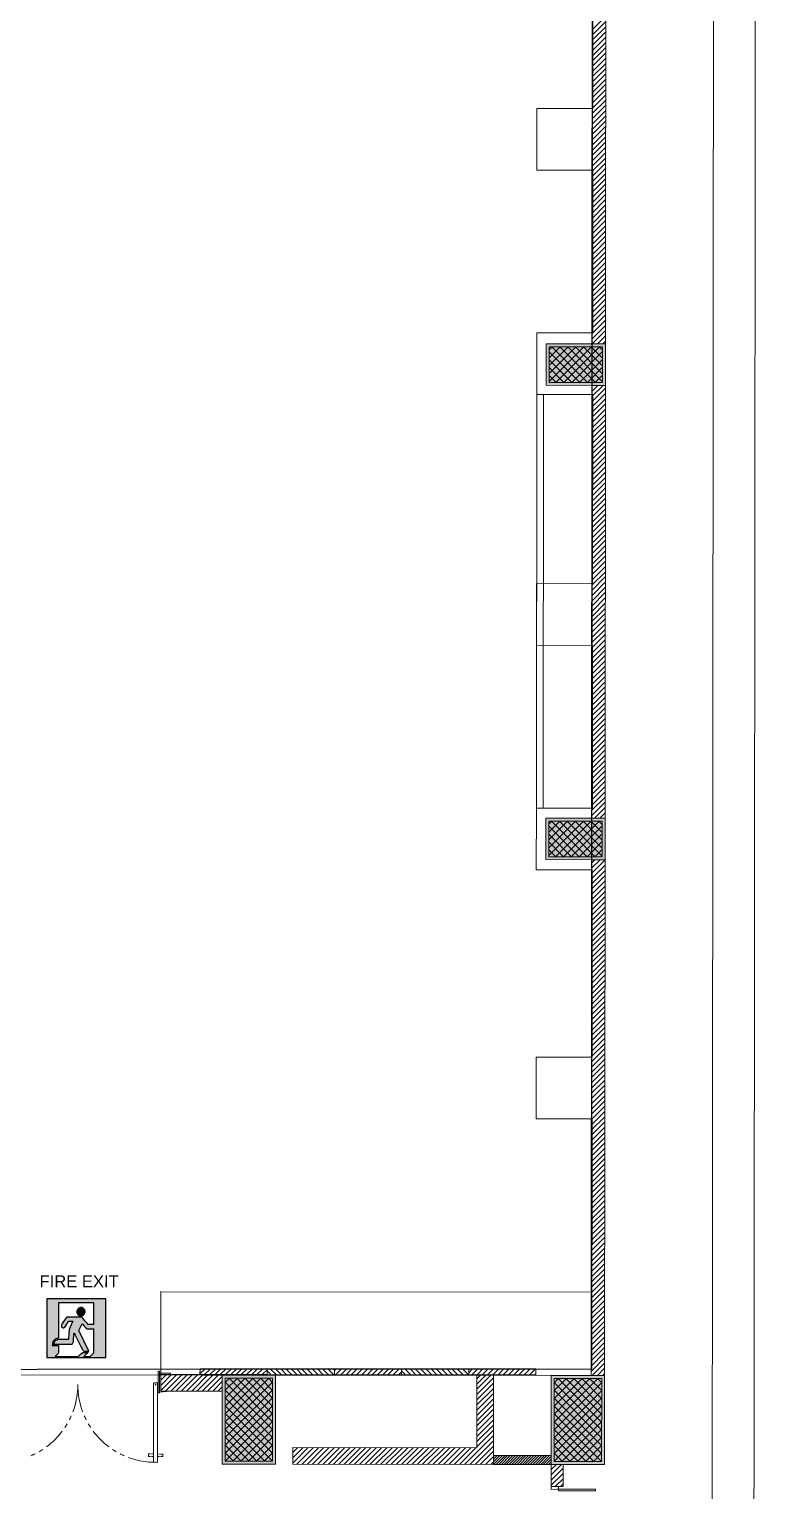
# Model space of a CAD drawing. Header units: inches. Extents: x -957 to 3394, y -3 to 3008.
# Drawn here: x 2911 to 3394, y 873 to 1842 of the extents above; entities that cross this region are included whole.
import ezdxf

# ---------------------------------------------------------------- set-up
doc = ezdxf.new("R2010")
doc.units = ezdxf.units.IN
doc.header["$MEASUREMENT"] = 0
for name, color, linetype in [('hatches', 7, 'Continuous'), ('PDF_0', 7, 'Continuous'), ('PDF_Column', 7, 'Continuous'), ('PDF_Column Hatch', 7, 'Continuous'), ('PDF_Door', 7, 'Continuous'), ('PDF_Elevation_4 Mid_03', 7, 'Continuous'), ('PDF_Framing-Column', 7, 'Continuous'), ('PDF_Framing-Column Hatch', 7, 'Continuous'), ('PDF_Hatch', 7, 'Continuous'), ('PDF_Hatch - AAC', 7, 'Continuous'), ('PDF_Hatch - Wall', 7, 'Continuous'), ('PDF_I-DOOR', 7, 'Continuous'), ('PDF_I-DOOR-OPEN', 7, 'Continuous'), ('PDF_I-FURN-FIXD', 7, 'Continuous'), ('PDF_ID LAYER', 7, 'Continuous'), ('PDF_SHREM ACOUSTIC WALL', 7, 'Continuous'), ('PDF_SHREM COLUMN INSULATION', 7, 'Continuous'), ('PDF_SHREM COMMENTS', 7, 'Continuous'), ('PDF_Shrem-cad 6 cable', 7, 'Continuous'), ('PDF_TEMPLATE', 7, 'Continuous'), ('PDF_Wall', 7, 'Continuous'), ('signs', 7, 'Continuous')]:
    doc.layers.add(name, color=color, linetype=linetype)
doc.styles.add('PDF Arial', font='arial.ttf')

# ---------------------------------------------------------------- blocks, each defined once
blk = doc.blocks.new('A$Ca442f573')
at = {"true_color": 0xcd2027}
h = blk.add_hatch(color=242, dxfattribs=at)
h.dxf.hatch_style = 1
h.paths.add_polyline_path([(66.6, 77), (67.7, 78.6), (68.4, 80.6), (68.6, 81.6), (68.6, 82.7), (68.2, 84.6), (67.3, 86.3), (66, 87.8), (64.4, 88.8), (62.6, 89.5), (60.5, 89.6), (58.4, 89.1), (57.5, 88.7), (56.7, 88.2), (55.3, 86.9), (54.3, 85.2), (53.8, 83.4), (53.7, 81.5), (54.1, 79.6), (54.9, 77.9), (56.3, 76.4), (58, 75.3), (59.9, 74.7), (61.7, 74.6), (63.5, 75), (65.2, 75.8)], flags=0)
h.paths.add_polyline_path([(105.8, 105.5), (0, 105.5), (0, 0), (105.8, 0)])
h.paths.add_polyline_path([(60.3, 54.2), (63.2, 60.2), (64.3, 59.2), (66.7, 56.5), (69.2, 53.6), (70.7, 52.1), (71.3, 51.8), (72.6, 51.7), (77.9, 51.6), (84.3, 51.6), (84.3, 8.4), (77.9, 1.8), (66.5, 1.8), (70.2, 5.5), (73.9, 9.2), (68.8, 9.2), (63.7, 9.2), (60, 5.5), (56.3, 1.8), (20.7, 1.8), (14.7, 1.8), (17.7, 4.9), (20.7, 7.9), (20.7, 21.6), (15.2, 21.6), (9.7, 21.6), (9.8, 23.4), (10.2, 25.8), (10.9, 27.9), (12.1, 29.8), (13.8, 31.6), (15, 32.6), (16.3, 33.3), (17.7, 33.9), (19.2, 34.2), (20.7, 34.5), (20.7, 98.1), (84.3, 98.1), (84.3, 59), (79.5, 59), (76, 59.1), (74.1, 59.3), (72.1, 61.4), (68.3, 66), (64.4, 70.5), (62.5, 72.6), (58.3, 72.7), (48.9, 72.7), (37.7, 72.6), (35.8, 72.4), (34.9, 72.1), (33.1, 69.7), (30.1, 64.9), (27.7, 60.9), (26.4, 58.3), (26.2, 57.4), (26.1, 56.7), (26.2, 56), (26.5, 55.3), (26.5, 55.3), (26.5, 55.3), (26.5, 55.3), (27, 54.6), (27.8, 54), (28.7, 53.5), (29.6, 53.3), (30.3, 53.4), (30.9, 53.6), (31.5, 53.9), (32.1, 54.5), (33.6, 56.5), (35.7, 59.9), (38.9, 65.3), (42.7, 65.2), (46.5, 65.1), (44.7, 61.3), (44.7, 61.3), (44.3, 60.5), (44.2, 60.4), (43.4, 58.5), (41, 53.4), (39.9, 50.5), (39.1, 42.2), (38.5, 32.6), (37.9, 32.4), (36.3, 32.3), (28.5, 32.1), (21.9, 32), (19.8, 31.8), (18.2, 31.6), (17, 31.2), (16.1, 30.7), (14.3, 29), (13.5, 28), (12.9, 27.1), (12.5, 26.1), (12.2, 24.8), (11.9, 23.7), (28.1, 23.7), (40.9, 23.8), (43.9, 23.9), (45.1, 24.1), (46.1, 24.8), (46.8, 25.8), (47.3, 27.1), (47.5, 28.7), (48.3, 43.8), (48.5, 43.6), (49, 42.9), (50.6, 39.8), (56.1, 29), (61.4, 18.4), (63.2, 15.3), (64.6, 13.3), (65.9, 12.1), (67.2, 11.6), (68.9, 11.5), (71.2, 11.4), (74.2, 11.4), (75.5, 11.6), (66.5, 30), (57.4, 48.2)], flags=16)
h.paths.add_polyline_path([(58, 75.3), (56.3, 76.4), (54.9, 77.9), (54.1, 79.6), (53.7, 81.5), (53.8, 83.4), (54.3, 85.2), (55.3, 86.9), (56.7, 88.2), (57.5, 88.7), (58.4, 89.1), (60.5, 89.6), (62.6, 89.5), (64.4, 88.8), (66, 87.8), (67.3, 86.3), (68.2, 84.6), (68.6, 82.7), (68.6, 81.6), (68.4, 80.6), (67.7, 78.6), (66.6, 77), (65.2, 75.8), (63.5, 75), (61.7, 74.6), (59.9, 74.7)], flags=0)
h = blk.add_hatch(color=242, dxfattribs=at)
h.dxf.hatch_style = 1
h.paths.add_polyline_path([(68.4, 80.6), (68.6, 81.6), (68.6, 82.7), (68.2, 84.6), (67.3, 86.3), (66, 87.8), (64.4, 88.8), (62.6, 89.5), (60.5, 89.6), (58.4, 89.1), (57.5, 88.7), (56.7, 88.2), (55.3, 86.9), (54.3, 85.2), (53.8, 83.4), (53.7, 81.5), (54.1, 79.6), (54.9, 77.9), (56.3, 76.4), (58, 75.3), (59.9, 74.7), (61.7, 74.6), (63.5, 75), (65.2, 75.8), (66.6, 77), (67.7, 78.6)])
at = {"layer": 'signs', "linetype": 'Continuous'}
for p, q in [((10.9, 27.9), (10.2, 25.8)), ((12.1, 29.8), (10.9, 27.9)), ((13.8, 31.6), (12.1, 29.8)), ((15, 32.6), (13.8, 31.6)), ((16.3, 33.3), (15, 32.6)), ((17.7, 33.9), (16.3, 33.3)), ((19.2, 34.2), (17.7, 33.9)), ((20.7, 34.5), (19.2, 34.2)), ((9.8, 23.4), (9.7, 21.6)), ((9.7, 21.6), (15.2, 21.6)), ((10.2, 25.8), (9.8, 23.4)), ((17.7, 4.9), (14.7, 1.8)), ((14.7, 1.8), (20.7, 1.8)), ((15.2, 21.6), (20.7, 21.6)), ((20.7, 7.9), (17.7, 4.9)), ((56.3, 1.8), (60, 5.5)), ((60, 5.5), (63.7, 9.2)), ((63.7, 9.2), (68.8, 9.2)), ((70.2, 5.5), (66.5, 1.8)), ((68.8, 9.2), (73.9, 9.2)), ((73.9, 9.2), (70.2, 5.5)), ((84.3, 8.4), (77.9, 1.8)), ((77.9, 1.8), (81.1, 5.1)), ((81.1, 5.1), (84.2, 8.2))]:
    blk.add_line(p, q, dxfattribs=at)
for points in [[(0, 0), (105.8, 0), (105.8, 105.5), (0, 105.5)], [(68.6, 82.7), (68.2, 84.6), (67.3, 86.3), (66, 87.8), (64.4, 88.8), (62.6, 89.5), (60.5, 89.6), (58.4, 89.1), (57.5, 88.7), (56.7, 88.2), (55.3, 86.9), (54.3, 85.2), (53.8, 83.4), (53.7, 81.5), (54.1, 79.6), (54.9, 77.9), (56.3, 76.4), (58, 75.3), (59.9, 74.7), (61.7, 74.6), (63.5, 75), (65.2, 75.8), (66.6, 77), (67.7, 78.6), (68.4, 80.6), (68.6, 81.6)]]:
    blk.add_lwpolyline(points, close=True, dxfattribs=at)
for points in [[(84.3, 59), (84.3, 98.1), (20.7, 98.1), (20.7, 34.5)], [(84.3, 59), (79.5, 59), (76, 59.1), (74.1, 59.3), (72.1, 61.4), (68.3, 66), (64.4, 70.5), (62.5, 72.6), (58.3, 72.7), (48.9, 72.7), (37.7, 72.6), (35.8, 72.4), (34.9, 72.1), (33.1, 69.7), (30.1, 64.9), (27.7, 60.9), (26.4, 58.3), (26.2, 57.4), (26.1, 56.7), (26.2, 56), (26.5, 55.3), (26.5, 55.3), (26.5, 55.3), (26.5, 55.3), (27, 54.6), (27.8, 54), (28.7, 53.5), (29.6, 53.3), (30.3, 53.4), (30.9, 53.6), (31.5, 53.9), (32.1, 54.5), (33.6, 56.5), (35.7, 59.9), (38.9, 65.3), (42.7, 65.2), (46.5, 65.1), (44.7, 61.3), (44.7, 61.3), (44.3, 60.5), (44.2, 60.4), (43.4, 58.5), (41, 53.4), (39.9, 50.5), (39.1, 42.2), (38.5, 32.6), (37.9, 32.4), (36.3, 32.3), (28.5, 32.1), (21.9, 32), (19.8, 31.8), (18.2, 31.6), (17, 31.2), (16.1, 30.7), (14.3, 29), (13.5, 28), (12.9, 27.1), (12.5, 26.1), (12.2, 24.8), (11.9, 23.7), (28.1, 23.7), (40.9, 23.8), (43.9, 23.9), (45.1, 24.1), (46.1, 24.8), (46.8, 25.8), (47.3, 27.1), (47.5, 28.7), (48.3, 43.8), (48.5, 43.6), (49, 42.9), (50.6, 39.8), (56.1, 29), (61.4, 18.4), (63.2, 15.3), (64.6, 13.3), (65.9, 12.1), (67.2, 11.6), (68.9, 11.5), (71.2, 11.4), (74.2, 11.4), (75.5, 11.6), (66.5, 30), (57.4, 48.2), (60.3, 54.2), (63.2, 60.2), (64.3, 59.2), (66.7, 56.5), (69.2, 53.6), (70.7, 52.1), (71.3, 51.8), (72.6, 51.7), (77.9, 51.6), (84.3, 51.6)], [(84.3, 8.4), (84.3, 51.6)], [(20.7, 21.6), (20.7, 7.9)], [(20.7, 1.8), (20.7, 1.8), (56.3, 1.8)], [(66.5, 1.8), (77.9, 1.8)]]:
    blk.add_lwpolyline(points, dxfattribs=at)

msp = doc.modelspace()

# ---------------------------------------------------------------- linework, layer by layer
at = {"layer": 'hatches', "color": 253, "true_color": 0xaba3a2}
msp.add_lwpolyline([(712.53, 2126.9), (3285.08, 2124.7), (3284.08, 953.45), (711.53, 951.72), (712.53, 2126.9)], dxfattribs=at)
at = {"layer": 'PDF_0', "lineweight": 0}
msp.add_lwpolyline([(-926.17, 18.23), (-923.64, 2975.98), (3366.24, 2973.12), (3363.71, 15.38)], close=True, dxfattribs=at)
at = {"layer": 'PDF_0', "color": 7, "lineweight": 0, "true_color": 0xffffff}
for points in [[(3293.68, 1605.93), (3293.71, 1633.46), (3254.38, 1633.5), (3254.35, 1605.97)], [(3293.41, 1291.29), (3293.44, 1318.82), (3254.11, 1318.86), (3254.08, 1291.33)]]:
    msp.add_lwpolyline(points, close=True, dxfattribs=at)
at = {"layer": 'PDF_0', "lineweight": 0}
for points in [[(2998.53, 1004.52), (2998.92, 1004.91)], [(2998.68, 949.77), (2998.72, 1004.72)], [(2999.51, 1004.71), (3283.34, 1004.47)], [(3283.93, 1004.27), (3284.32, 1004.67)], [(3284.08, 949.52), (3284.12, 1004.48)]]:
    msp.add_lwpolyline(points, dxfattribs=at)
at = {"layer": 'PDF_0', "color": 7, "lineweight": 0, "true_color": 0xffffff, "transparency": 33554559}
for points in [[(3293.68, 1605.93), (3293.71, 1633.46), (3254.35, 1605.97), (3254.38, 1633.5)], [(3293.41, 1291.29), (3293.44, 1318.82), (3254.08, 1291.33), (3254.11, 1318.86)]]:
    msp.add_solid(points, dxfattribs=at)
at = {"layer": 'PDF_Column', "lineweight": 0}
for points in [[(3257.72, 949.15), (3293.12, 949.12), (3293.07, 890.12), (3257.67, 890.15)], [(3259.69, 947.18), (3291.15, 947.15), (3291.11, 892.09), (3259.64, 892.12)]]:
    msp.add_lwpolyline(points, close=True, dxfattribs=at)
at = {"layer": 'PDF_Column Hatch', "lineweight": 0}
for points in [[(3259.66, 918.28), (3288.59, 947.16)], [(3259.66, 913.06), (3291.15, 944.5)], [(3259.67, 928.71), (3278.16, 947.16)], [(3259.67, 923.49), (3283.38, 947.16)], [(3259.68, 939.14), (3267.73, 947.17)], [(3259.68, 933.92), (3272.95, 947.17)], [(3259.69, 944.35), (3262.52, 947.18)], [(3291.12, 913.04), (3259.69, 944.53)], [(3291.13, 918.25), (3262.25, 947.18)], [(3291.13, 923.47), (3267.47, 947.17)], [(3291.14, 928.68), (3272.68, 947.17)], [(3291.14, 933.9), (3277.9, 947.16)], [(3291.15, 939.11), (3283.11, 947.16)], [(3291.15, 944.32), (3288.32, 947.16)], [(3259.65, 902.64), (3291.14, 934.07)], [(3259.66, 907.85), (3291.15, 939.29)], [(3291.12, 907.82), (3259.68, 939.31)], [(3291.12, 902.61), (3259.68, 934.1)], [(3259.64, 892.21), (3291.13, 923.64)], [(3259.65, 897.42), (3291.14, 928.86)], [(3291.11, 897.39), (3259.67, 928.89)], [(3291.11, 892.18), (3259.67, 923.67)], [(3285.98, 892.1), (3259.66, 918.46)], [(3280.77, 892.1), (3259.66, 913.24)], [(3264.77, 892.11), (3291.13, 918.43)], [(3269.98, 892.11), (3291.12, 913.22)], [(3270.34, 892.11), (3259.65, 902.81)], [(3275.55, 892.1), (3259.66, 908.03)], [(3275.2, 892.1), (3291.12, 908)], [(3280.41, 892.1), (3291.12, 902.79)], [(3259.91, 892.12), (3259.64, 892.38)], [(3265.12, 892.11), (3259.65, 897.6)], [(3285.63, 892.1), (3291.11, 897.57)], [(3290.84, 892.09), (3291.11, 892.36)]]:
    msp.add_lwpolyline(points, dxfattribs=at)
at = {"layer": 'PDF_Column Hatch', "lineweight": 0, "transparency": 33554559}
for points in [[(3257.72, 949.15), (3293.12, 949.12), (3257.67, 890.15), (3293.07, 890.12)], [(3259.69, 947.18), (3291.15, 947.15), (3259.64, 892.12), (3291.11, 892.09)]]:
    msp.add_solid(points, dxfattribs=at)
at = {"layer": 'PDF_Door', "lineweight": 0}
for points in [[(3257.66, 875.4), (3262.58, 875.4), (3262.58, 873.78), (3261.41, 873.78), (3257.66, 873.43)], [(3262.58, 872.7), (3287.16, 872.68), (3287.16, 873.76), (3262.58, 873.78)]]:
    msp.add_lwpolyline(points, close=True, dxfattribs=at)
at = {"layer": 'PDF_Elevation_4 Mid_03', "lineweight": 0}
msp.add_lwpolyline([(3252.58, 1599.87), (3252.34, 1325.54)], dxfattribs=at)
at = {"layer": 'PDF_Framing-Column', "lineweight": 0}
for points in [[(3254.38, 1633.5), (3254.35, 1605.97), (3293.68, 1605.93), (3293.71, 1633.46)], [(3256.34, 1631.53), (3256.32, 1607.93), (3291.72, 1607.9), (3291.74, 1631.5)], [(3254.11, 1318.86), (3254.08, 1291.33), (3293.41, 1291.29), (3293.44, 1318.82)], [(3256.07, 1316.89), (3256.05, 1293.29), (3291.45, 1293.26), (3291.47, 1316.86)], [(3039.44, 949.34), (3074.84, 949.31), (3074.79, 890.31), (3039.39, 890.34)], [(3041.41, 947.37), (3072.87, 947.34), (3072.82, 892.28), (3041.36, 892.3)], [(3257.72, 949.15), (3293.12, 949.12), (3293.07, 890.12), (3257.67, 890.15)], [(3259.69, 947.18), (3291.15, 947.15), (3291.11, 892.09), (3259.64, 892.12)]]:
    msp.add_lwpolyline(points, close=True, dxfattribs=at)
at = {"layer": 'PDF_Framing-Column Hatch', "lineweight": 0}
for points in [[(3256.32, 1608.62), (3279.25, 1631.51)], [(3256.33, 1619.05), (3268.82, 1631.52)], [(3256.33, 1613.84), (3274.03, 1631.51)], [(3256.34, 1629.48), (3258.39, 1631.53)], [(3256.34, 1624.27), (3263.6, 1631.52)], [(3258.19, 1631.53), (3281.77, 1607.91)], [(3260.84, 1607.93), (3284.46, 1631.51)], [(3263.41, 1631.52), (3286.98, 1607.91)], [(3266.06, 1607.92), (3289.68, 1631.5)], [(3268.62, 1631.52), (3291.72, 1608.38)], [(3273.84, 1631.51), (3291.72, 1613.6)], [(3279.05, 1631.51), (3291.73, 1618.81)], [(3284.26, 1631.51), (3291.73, 1624.03)], [(3289.48, 1631.5), (3291.74, 1629.24)], [(3256.33, 1622.95), (3271.34, 1607.92)], [(3256.34, 1628.17), (3276.56, 1607.91)], [(3271.27, 1607.92), (3291.74, 1628.35)], [(3276.49, 1607.91), (3291.73, 1623.13)], [(3256.33, 1617.74), (3266.13, 1607.92)], [(3256.33, 1612.52), (3260.91, 1607.93)], [(3281.7, 1607.91), (3291.73, 1617.92)], [(3286.92, 1607.91), (3291.72, 1612.7)], [(3256.05, 1293.98), (3278.98, 1316.87)], [(3256.06, 1304.41), (3268.55, 1316.88)], [(3256.06, 1299.2), (3273.76, 1316.87)], [(3256.07, 1314.84), (3258.12, 1316.89)], [(3256.07, 1309.62), (3263.34, 1316.88)], [(3256.07, 1313.52), (3276.29, 1293.27)], [(3257.92, 1316.89), (3281.5, 1293.27)], [(3260.58, 1293.29), (3284.19, 1316.86)], [(3263.14, 1316.88), (3286.72, 1293.26)], [(3265.79, 1293.28), (3289.41, 1316.86)], [(3268.35, 1316.88), (3291.45, 1293.74)], [(3271, 1293.28), (3291.47, 1313.7)], [(3273.57, 1316.87), (3291.45, 1298.95)], [(3278.78, 1316.87), (3291.46, 1304.17)], [(3284, 1316.86), (3291.46, 1309.38)], [(3289.21, 1316.86), (3291.47, 1314.6)], [(3256.06, 1308.31), (3271.07, 1293.28)], [(3256.06, 1303.1), (3265.86, 1293.28)], [(3276.22, 1293.27), (3291.46, 1308.49)], [(3281.43, 1293.27), (3291.46, 1303.28)], [(3256.06, 1297.88), (3260.64, 1293.29)], [(3286.65, 1293.26), (3291.45, 1298.06)], [(3041.38, 918.47), (3070.31, 947.34)], [(3041.38, 913.25), (3072.87, 944.69)], [(3041.39, 928.89), (3059.88, 947.35)], [(3041.39, 923.68), (3065.09, 947.35)], [(3041.4, 944.54), (3044.24, 947.36)], [(3041.4, 939.32), (3049.45, 947.36)], [(3041.4, 934.11), (3054.66, 947.36)], [(3072.84, 913.22), (3041.4, 944.72)], [(3072.85, 918.44), (3043.97, 947.36)], [(3072.85, 923.65), (3049.18, 947.36)], [(3072.86, 928.87), (3054.4, 947.36)], [(3072.86, 934.08), (3059.61, 947.35)], [(3072.86, 939.3), (3064.83, 947.35)], [(3072.87, 944.51), (3070.04, 947.34)], [(3259.66, 918.28), (3288.59, 947.16)], [(3259.66, 913.06), (3291.15, 944.5)], [(3259.67, 928.71), (3278.16, 947.16)], [(3259.67, 923.49), (3283.38, 947.16)], [(3259.68, 939.14), (3267.73, 947.17)], [(3259.68, 933.92), (3272.95, 947.17)], [(3259.69, 944.35), (3262.52, 947.18)], [(3291.12, 913.04), (3259.69, 944.53)], [(3291.13, 918.25), (3262.25, 947.18)], [(3291.13, 923.47), (3267.47, 947.17)], [(3291.14, 928.68), (3272.68, 947.17)], [(3291.14, 933.9), (3277.9, 947.16)], [(3291.15, 939.11), (3283.11, 947.16)], [(3291.15, 944.32), (3288.32, 947.16)], [(3041.37, 908.04), (3072.86, 939.47)], [(3041.37, 902.82), (3072.86, 934.26)], [(3072.84, 908.01), (3041.4, 939.5)], [(3072.83, 902.8), (3041.4, 934.29)], [(3259.65, 902.64), (3291.14, 934.07)], [(3259.66, 907.85), (3291.15, 939.29)], [(3291.12, 907.82), (3259.68, 939.31)], [(3291.12, 902.61), (3259.68, 934.1)], [(3041.36, 897.61), (3072.86, 929.05)], [(3041.36, 892.39), (3072.85, 923.83)], [(3072.83, 897.58), (3041.39, 929.07)], [(3072.82, 892.37), (3041.39, 923.86)], [(3259.64, 892.21), (3291.13, 923.64)], [(3259.65, 897.42), (3291.14, 928.86)], [(3291.11, 897.39), (3259.67, 928.89)], [(3291.11, 892.18), (3259.67, 923.67)], [(3067.7, 892.28), (3041.38, 918.64)], [(3062.48, 892.29), (3041.38, 913.43)], [(3046.49, 892.3), (3072.85, 918.62)], [(3051.7, 892.3), (3072.84, 913.4)], [(3285.98, 892.1), (3259.66, 918.46)], [(3280.77, 892.1), (3259.66, 913.24)], [(3264.77, 892.11), (3291.13, 918.43)], [(3269.98, 892.11), (3291.12, 913.22)], [(3057.27, 892.29), (3041.37, 908.21)], [(3052.05, 892.3), (3041.37, 903)], [(3056.91, 892.29), (3072.84, 908.19)], [(3062.13, 892.29), (3072.83, 902.97)], [(3270.34, 892.11), (3259.65, 902.81)], [(3275.55, 892.1), (3259.66, 908.03)], [(3275.2, 892.1), (3291.12, 908)], [(3280.41, 892.1), (3291.12, 902.79)], [(3046.84, 892.3), (3041.36, 897.79)], [(3041.63, 892.3), (3041.36, 892.57)], [(3067.34, 892.28), (3072.83, 897.76)], [(3072.56, 892.28), (3072.82, 892.54)], [(3259.91, 892.12), (3259.64, 892.38)], [(3265.12, 892.11), (3259.65, 897.6)], [(3285.63, 892.1), (3291.11, 897.57)], [(3290.84, 892.09), (3291.11, 892.36)]]:
    msp.add_lwpolyline(points, dxfattribs=at)
at = {"layer": 'PDF_Framing-Column Hatch', "lineweight": 0, "transparency": 33554559}
for points in [[(3254.38, 1633.5), (3254.35, 1605.97), (3293.71, 1633.46), (3293.68, 1605.93)], [(3256.34, 1631.53), (3256.32, 1607.93), (3291.74, 1631.5), (3291.72, 1607.9)], [(3254.11, 1318.86), (3254.08, 1291.33), (3293.44, 1318.82), (3293.41, 1291.29)], [(3256.07, 1316.89), (3256.05, 1293.29), (3291.47, 1316.86), (3291.45, 1293.26)], [(3039.44, 949.34), (3074.84, 949.31), (3039.39, 890.34), (3074.79, 890.31)], [(3041.41, 947.37), (3072.87, 947.34), (3041.36, 892.3), (3072.82, 892.28)], [(3257.72, 949.15), (3293.12, 949.12), (3257.67, 890.15), (3293.07, 890.12)], [(3259.69, 947.18), (3291.15, 947.15), (3259.64, 892.12), (3291.11, 892.09)]]:
    msp.add_solid(points, dxfattribs=at)
at = {"layer": 'PDF_Hatch', "lineweight": 0}
for points in [[(3024.67, 950.19), (3028.17, 953.67)], [(3024.68, 953.66), (3024.69, 953.67)], [(3027.71, 949.74), (3031.64, 953.67)], [(3031.18, 949.74), (3035.12, 953.67)], [(3034.66, 949.73), (3038.6, 953.66)], [(3038.14, 949.73), (3042.07, 953.66)], [(3041.61, 949.73), (3045.55, 953.66)], [(3045.09, 949.72), (3049.02, 953.65)], [(3048.56, 949.72), (3052.5, 953.65)], [(3052.04, 949.72), (3055.98, 953.65)], [(3055.52, 949.71), (3059.45, 953.64)], [(3058.99, 949.71), (3062.93, 953.64)], [(3062.47, 949.71), (3066.41, 953.64)], [(3065.95, 949.71), (3069.24, 953)], [(3071.7, 949.7), (3069.24, 952.16)], [(3075.18, 949.7), (3071.25, 953.63)], [(3078.65, 949.69), (3074.72, 953.63)], [(3082.13, 949.69), (3078.2, 953.63)], [(3085.6, 949.69), (3081.67, 953.63)], [(3089.08, 949.69), (3085.15, 953.62)], [(3092.56, 949.68), (3088.63, 953.62)], [(3096.03, 949.68), (3092.1, 953.62)], [(3099.51, 949.68), (3095.58, 953.61)], [(3102.99, 949.67), (3099.06, 953.61)], [(3106.46, 949.67), (3102.53, 953.61)], [(3109.94, 949.67), (3106.01, 953.6)], [(3113.42, 949.67), (3109.49, 953.6)], [(3113.81, 952.75), (3112.96, 953.6)], [(3113.81, 952.33), (3115.07, 953.6)], [(3114.61, 949.66), (3118.55, 953.59)], [(3118.09, 949.66), (3122.03, 953.59)], [(3121.57, 949.66), (3125.5, 953.59)], [(3125.04, 949.66), (3128.98, 953.58)], [(3128.52, 949.65), (3132.46, 953.58)], [(3132, 949.65), (3135.93, 953.58)], [(3135.47, 949.65), (3139.41, 953.58)], [(3138.95, 949.64), (3142.89, 953.57)], [(3142.43, 949.64), (3146.36, 953.57)], [(3145.9, 949.64), (3149.84, 953.57)], [(3149.38, 949.63), (3153.31, 953.56)], [(3152.85, 949.63), (3156.79, 953.56)], [(3156.33, 949.63), (3158.37, 951.67)], [(3161.01, 949.62), (3158.37, 952.26)], [(3164.48, 949.62), (3160.55, 953.56)], [(3167.96, 949.62), (3164.03, 953.55)], [(3171.44, 949.62), (3167.51, 953.55)], [(3174.91, 949.61), (3170.98, 953.55)], [(3178.39, 949.61), (3174.46, 953.55)], [(3181.87, 949.61), (3177.94, 953.54)], [(3185.34, 949.6), (3181.41, 953.54)], [(3188.82, 949.6), (3184.89, 953.54)], [(3192.29, 949.6), (3188.36, 953.53)], [(3195.77, 949.59), (3191.84, 953.53)], [(3199.25, 949.59), (3195.32, 953.53)], [(3202.72, 949.59), (3198.79, 953.53)], [(3202.93, 952.86), (3202.27, 953.52)], [(3202.94, 951), (3205.46, 953.52)], [(3205, 949.59), (3208.94, 953.52)], [(3208.48, 949.58), (3212.41, 953.51)], [(3211.95, 949.58), (3215.89, 953.51)], [(3215.43, 949.58), (3219.36, 953.51)], [(3218.9, 949.57), (3222.84, 953.5)], [(3222.38, 949.57), (3226.32, 953.5)], [(3225.86, 949.57), (3229.79, 953.5)], [(3229.33, 949.57), (3233.27, 953.5)], [(3232.81, 949.56), (3236.75, 953.49)], [(3236.29, 949.56), (3240.22, 953.49)], [(3239.76, 949.56), (3243.7, 953.49)], [(3243.24, 949.55), (3247.18, 953.48)], [(3246.72, 949.55), (3247.5, 950.33)], [(2998.67, 946.05), (3002.39, 949.76)], [(2998.67, 942.57), (3005.87, 949.76)], [(2998.67, 939.1), (3009.34, 949.75)], [(2998.68, 949.53), (2998.91, 949.76)], [(3001.8, 938.75), (3012.82, 949.75)], [(3005.27, 938.75), (3016.3, 949.75)], [(3008.75, 938.74), (3019.77, 949.75)], [(3012.23, 938.74), (3023.25, 949.74)], [(3015.7, 938.74), (3026.72, 949.74)], [(3019.18, 938.73), (3030.2, 949.74)], [(3022.66, 938.73), (3033.68, 949.73)], [(3026.13, 938.73), (3037.15, 949.73)], [(3029.61, 938.72), (3039.44, 948.54)], [(3033.08, 938.72), (3039.44, 945.06)], [(3036.56, 938.72), (3039.44, 941.59)], [(3208.35, 936.55), (3219.38, 947.55)], [(3208.35, 933.07), (3219.37, 944.08)], [(3208.35, 929.6), (3219.37, 940.6)], [(3208.36, 946.98), (3210.97, 949.58)], [(3208.36, 943.5), (3214.45, 949.58)], [(3208.36, 940.03), (3217.92, 949.58)], [(3208.34, 922.65), (3219.36, 933.65)], [(3208.35, 926.12), (3219.37, 937.12)], [(3208.33, 912.22), (3219.36, 923.22)], [(3208.34, 919.17), (3219.36, 930.17)], [(3208.34, 915.69), (3219.36, 926.7)], [(3208.33, 908.74), (3219.35, 919.74)], [(3208.33, 905.26), (3219.35, 916.27)], [(3208.33, 901.79), (3219.35, 912.79)], [(3200.2, 890.2), (3219.34, 909.31)], [(3203.68, 890.2), (3219.34, 905.84)], [(3207.15, 890.2), (3219.34, 902.36)], [(3086.27, 891.09), (3096.5, 901.3)], [(3086.28, 898.05), (3089.55, 901.31)], [(3086.28, 894.57), (3093.03, 901.31)], [(3088.96, 890.3), (3099.98, 901.3)], [(3092.43, 890.29), (3103.46, 901.3)], [(3095.91, 890.29), (3106.93, 901.29)], [(3099.39, 890.29), (3110.41, 901.29)], [(3102.86, 890.29), (3113.88, 901.29)], [(3106.34, 890.28), (3117.36, 901.29)], [(3109.82, 890.28), (3120.84, 901.28)], [(3113.29, 890.28), (3124.31, 901.28)], [(3116.77, 890.27), (3127.79, 901.28)], [(3120.24, 890.27), (3131.27, 901.27)], [(3123.72, 890.27), (3134.74, 901.27)], [(3127.2, 890.27), (3138.22, 901.27)], [(3130.67, 890.26), (3141.69, 901.27)], [(3134.15, 890.26), (3145.17, 901.26)], [(3137.63, 890.26), (3148.65, 901.26)], [(3141.1, 890.25), (3152.12, 901.26)], [(3144.58, 890.25), (3155.6, 901.25)], [(3148.05, 890.25), (3159.08, 901.25)], [(3151.53, 890.24), (3162.55, 901.25)], [(3155.01, 890.24), (3166.03, 901.24)], [(3158.48, 890.24), (3169.51, 901.24)], [(3161.96, 890.24), (3172.98, 901.24)], [(3165.44, 890.23), (3176.46, 901.24)], [(3168.91, 890.23), (3179.93, 901.23)], [(3172.39, 890.23), (3183.41, 901.23)], [(3175.87, 890.22), (3186.89, 901.23)], [(3179.34, 890.22), (3190.36, 901.22)], [(3182.82, 890.22), (3193.84, 901.22)], [(3186.29, 890.21), (3197.32, 901.22)], [(3189.77, 890.21), (3200.79, 901.21)], [(3193.25, 890.21), (3204.27, 901.21)], [(3196.72, 890.21), (3207.75, 901.21)], [(3210.63, 890.19), (3219.34, 898.89)], [(3214.11, 890.19), (3219.33, 895.41)], [(3219.33, 895.34), (3220.09, 896.09)], [(3219.33, 893.6), (3221.82, 896.08)], [(3219.33, 891.86), (3223.56, 896.08)], [(3219.4, 890.19), (3225.3, 896.08)], [(3221.13, 890.18), (3227.04, 896.08)], [(3222.87, 890.18), (3228.78, 896.08)], [(3224.61, 890.18), (3230.51, 896.08)], [(3226.35, 890.18), (3232.25, 896.07)], [(3228.09, 890.18), (3233.99, 896.07)], [(3229.82, 890.18), (3235.73, 896.07)], [(3231.56, 890.18), (3237.47, 896.07)], [(3233.3, 890.17), (3239.21, 896.07)], [(3235.04, 890.17), (3240.94, 896.07)], [(3236.78, 890.17), (3242.68, 896.07)], [(3238.52, 890.17), (3244.42, 896.06)], [(3240.25, 890.17), (3246.16, 896.06)], [(3241.99, 890.17), (3247.9, 896.06)], [(3243.73, 890.17), (3249.63, 896.06)], [(3245.47, 890.16), (3251.37, 896.06)], [(3247.21, 890.16), (3253.11, 896.06)], [(3248.94, 890.16), (3254.85, 896.06)], [(3250.68, 890.16), (3256.59, 896.05)], [(3252.42, 890.16), (3257.68, 895.41)], [(3254.16, 890.16), (3257.68, 893.67)], [(3217.58, 890.19), (3219.33, 891.93)], [(3255.9, 890.15), (3257.68, 891.93)], [(3257.64, 890.15), (3257.68, 890.19)]]:
    msp.add_lwpolyline(points, dxfattribs=at)
at = {"layer": 'PDF_Hatch - AAC', "lineweight": 0}
for points in [[(3257.66, 876.29), (3265.54, 884.15)], [(3257.67, 886.72), (3261.11, 890.15)], [(3257.67, 883.24), (3264.58, 890.15)], [(3257.67, 879.77), (3265.54, 887.63)], [(3260.25, 875.4), (3265.53, 880.67)], [(3263.73, 875.4), (3265.53, 877.2)]]:
    msp.add_lwpolyline(points, dxfattribs=at)
at = {"layer": 'PDF_Hatch - Wall', "lineweight": 0}
for points in [[(3284.83, 1834.85), (3293.89, 1843.89)], [(3284.84, 1841.81), (3293.89, 1850.84)], [(3284.84, 1838.33), (3293.89, 1847.37)], [(3284.82, 1824.42), (3293.88, 1833.46)], [(3284.83, 1831.38), (3293.88, 1840.41)], [(3284.83, 1827.9), (3293.88, 1836.94)], [(3284.82, 1820.95), (3293.87, 1829.99)], [(3284.82, 1817.47), (3293.87, 1826.51)], [(3284.82, 1813.99), (3293.87, 1823.03)], [(3284.81, 1810.52), (3293.87, 1819.56)], [(3284.81, 1807.04), (3293.86, 1816.08)], [(3284.8, 1800.09), (3293.86, 1809.13)], [(3284.8, 1796.61), (3293.85, 1805.65)], [(3284.81, 1803.57), (3293.86, 1812.6)], [(3284.79, 1789.66), (3293.85, 1798.7)], [(3284.79, 1786.18), (3293.85, 1795.22)], [(3284.8, 1793.14), (3293.85, 1802.18)], [(3284.78, 1775.76), (3293.84, 1784.79)], [(3284.79, 1782.71), (3293.84, 1791.75)], [(3284.79, 1779.23), (3293.84, 1788.27)], [(3284.77, 1765.33), (3293.83, 1774.36)], [(3284.78, 1772.28), (3293.83, 1781.32)], [(3284.78, 1768.8), (3293.83, 1777.84)], [(3284.77, 1761.85), (3293.82, 1770.89)], [(3284.77, 1758.37), (3293.82, 1767.41)], [(3284.76, 1751.42), (3293.82, 1760.46)], [(3284.76, 1747.94), (3293.81, 1756.98)], [(3284.77, 1754.9), (3293.82, 1763.94)], [(3284.75, 1740.99), (3293.81, 1750.03)], [(3284.75, 1737.52), (3293.8, 1746.55)], [(3284.76, 1744.47), (3293.81, 1753.51)], [(3284.74, 1730.56), (3293.8, 1739.6)], [(3284.74, 1727.09), (3293.79, 1736.12)], [(3284.75, 1734.04), (3293.8, 1743.08)], [(3284.74, 1723.61), (3293.79, 1732.65)], [(3284.74, 1720.13), (3293.79, 1729.17)], [(3284.73, 1716.66), (3293.79, 1725.7)], [(3284.73, 1713.18), (3293.78, 1722.22)], [(3284.73, 1709.7), (3293.78, 1718.74)], [(3284.72, 1706.23), (3293.78, 1715.27)], [(3284.72, 1702.75), (3293.77, 1711.79)], [(3284.72, 1699.28), (3293.77, 1708.31)], [(3284.71, 1695.8), (3293.77, 1704.84)], [(3284.71, 1692.32), (3293.76, 1701.36)], [(3284.71, 1688.85), (3293.76, 1697.89)], [(3284.7, 1681.89), (3293.76, 1690.93)], [(3284.7, 1678.42), (3293.75, 1687.46)], [(3284.71, 1685.37), (3293.76, 1694.41)], [(3284.69, 1671.47), (3293.75, 1680.5)], [(3284.7, 1674.94), (3293.75, 1683.98)], [(3284.68, 1661.04), (3293.74, 1670.07)], [(3284.69, 1667.99), (3293.74, 1677.03)], [(3284.69, 1664.51), (3293.74, 1673.55)], [(3284.68, 1657.56), (3293.74, 1666.6)], [(3284.68, 1654.08), (3293.73, 1663.12)], [(3284.68, 1650.61), (3293.73, 1659.65)], [(3284.67, 1647.13), (3293.73, 1656.17)], [(3284.67, 1643.65), (3293.72, 1652.69)], [(3284.67, 1640.18), (3293.72, 1649.22)], [(3284.66, 1636.7), (3293.72, 1645.74)], [(3284.91, 1633.47), (3293.71, 1642.26)], [(3288.38, 1633.47), (3293.71, 1638.79)], [(3291.86, 1633.47), (3293.71, 1635.31)], [(3284.63, 1601.94), (3288.64, 1605.94)], [(3284.63, 1598.46), (3292.12, 1605.93)], [(3284.63, 1594.99), (3293.68, 1604.02)], [(3284.63, 1591.51), (3293.68, 1600.55)], [(3284.64, 1605.41), (3285.16, 1605.94)], [(3284.62, 1588.03), (3293.68, 1597.07)], [(3284.62, 1584.56), (3293.67, 1593.6)], [(3284.62, 1581.08), (3293.67, 1590.12)], [(3284.61, 1577.6), (3293.67, 1586.64)], [(3284.61, 1574.13), (3293.66, 1583.17)], [(3284.6, 1567.18), (3293.66, 1576.21)], [(3284.6, 1563.7), (3293.65, 1572.74)], [(3284.61, 1570.65), (3293.66, 1579.69)], [(3284.59, 1553.27), (3293.65, 1562.31)], [(3284.6, 1560.22), (3293.65, 1569.26)], [(3284.6, 1556.75), (3293.65, 1565.78)], [(3284.58, 1542.84), (3293.64, 1551.88)], [(3284.59, 1549.79), (3293.64, 1558.83)], [(3284.59, 1546.32), (3293.64, 1555.36)], [(3284.58, 1539.36), (3293.63, 1548.4)], [(3284.58, 1535.89), (3293.63, 1544.93)], [(3284.57, 1532.41), (3293.63, 1541.45)], [(3284.57, 1528.94), (3293.63, 1537.97)], [(3284.57, 1525.46), (3293.62, 1534.5)], [(3284.56, 1518.51), (3293.62, 1527.54)], [(3284.56, 1515.03), (3293.61, 1524.07)], [(3284.57, 1521.98), (3293.62, 1531.02)], [(3284.55, 1508.08), (3293.61, 1517.12)], [(3284.55, 1504.6), (3293.6, 1513.64)], [(3284.56, 1511.55), (3293.61, 1520.59)], [(3284.54, 1494.17), (3293.6, 1503.21)], [(3284.55, 1501.12), (3293.6, 1510.16)], [(3284.55, 1497.65), (3293.6, 1506.69)], [(3284.54, 1490.7), (3293.59, 1499.73)], [(3284.54, 1487.22), (3293.59, 1496.26)], [(3284.53, 1483.74), (3293.59, 1492.78)], [(3284.53, 1480.27), (3293.58, 1489.31)], [(3284.53, 1476.79), (3293.58, 1485.83)], [(3284.52, 1473.31), (3293.58, 1482.35)], [(3284.52, 1469.84), (3293.57, 1478.88)], [(3284.52, 1466.36), (3293.57, 1475.4)], [(3284.51, 1459.41), (3293.57, 1468.45)], [(3284.51, 1455.93), (3293.56, 1464.97)], [(3284.52, 1462.89), (3293.57, 1471.92)], [(3284.5, 1448.98), (3293.56, 1458.02)], [(3284.5, 1445.5), (3293.55, 1454.54)], [(3284.51, 1452.46), (3293.56, 1461.49)], [(3284.49, 1438.55), (3293.55, 1447.59)], [(3284.5, 1442.03), (3293.55, 1451.07)], [(3284.49, 1435.07), (3293.54, 1444.11)], [(3284.49, 1431.6), (3293.54, 1440.64)], [(3284.49, 1428.12), (3293.54, 1437.16)], [(3284.48, 1424.65), (3293.54, 1433.68)], [(3284.48, 1421.17), (3293.53, 1430.21)], [(3284.48, 1417.69), (3293.53, 1426.73)], [(3284.47, 1414.22), (3293.53, 1423.25)], [(3284.47, 1410.74), (3293.52, 1419.78)], [(3284.47, 1407.26), (3293.52, 1416.3)], [(3284.46, 1403.79), (3293.52, 1412.83)], [(3284.46, 1400.31), (3293.52, 1409.35)], [(3284.46, 1396.83), (3293.51, 1405.87)], [(3284.45, 1389.88), (3293.51, 1398.92)], [(3284.46, 1393.36), (3293.51, 1402.4)], [(3284.44, 1379.45), (3293.5, 1388.49)], [(3284.45, 1386.41), (3293.5, 1395.44)], [(3284.45, 1382.93), (3293.5, 1391.97)], [(3284.43, 1369.02), (3293.49, 1378.06)], [(3284.44, 1375.98), (3293.49, 1385.02)], [(3284.44, 1372.5), (3293.49, 1381.54)], [(3284.43, 1365.55), (3293.49, 1374.59)], [(3284.43, 1362.07), (3293.48, 1371.11)], [(3284.43, 1358.6), (3293.48, 1367.63)], [(3284.42, 1355.12), (3293.48, 1364.16)], [(3284.42, 1351.64), (3293.47, 1360.68)], [(3284.41, 1344.69), (3293.47, 1353.73)], [(3284.41, 1341.21), (3293.46, 1350.25)], [(3284.42, 1348.17), (3293.47, 1357.2)], [(3284.4, 1330.78), (3293.46, 1339.82)], [(3284.41, 1337.74), (3293.46, 1346.78)], [(3284.41, 1334.26), (3293.46, 1343.3)], [(3284.39, 1320.36), (3293.45, 1329.39)], [(3284.4, 1327.31), (3293.45, 1336.35)], [(3284.4, 1323.83), (3293.45, 1332.87)], [(3286.34, 1318.83), (3293.44, 1325.92)], [(3289.82, 1318.83), (3293.44, 1322.44)], [(3293.3, 1318.82), (3293.44, 1318.96)], [(3284.36, 1285.59), (3290.07, 1291.29)], [(3284.36, 1282.12), (3293.41, 1291.15)], [(3284.37, 1289.07), (3286.6, 1291.3)], [(3284.35, 1275.16), (3293.41, 1284.2)], [(3284.35, 1271.69), (3293.41, 1280.73)], [(3284.36, 1278.64), (3293.41, 1287.68)], [(3284.34, 1261.26), (3293.4, 1270.3)], [(3284.35, 1268.21), (3293.4, 1277.25)], [(3284.35, 1264.73), (3293.4, 1273.77)], [(3284.34, 1257.78), (3293.39, 1266.82)], [(3284.34, 1254.31), (3293.39, 1263.34)], [(3284.33, 1250.83), (3293.39, 1259.87)], [(3284.33, 1247.35), (3293.38, 1256.39)], [(3284.33, 1243.88), (3293.38, 1252.91)], [(3284.32, 1240.4), (3293.38, 1249.44)], [(3284.32, 1236.92), (3293.38, 1245.96)], [(3284.32, 1233.45), (3293.37, 1242.49)], [(3284.31, 1226.49), (3293.37, 1235.53)], [(3284.31, 1223.02), (3293.36, 1232.06)], [(3284.32, 1229.97), (3293.37, 1239.01)], [(3284.3, 1216.07), (3293.36, 1225.1)], [(3284.3, 1212.59), (3293.35, 1221.63)], [(3284.31, 1219.54), (3293.36, 1228.58)], [(3284.3, 1209.11), (3293.35, 1218.15)], [(3284.3, 1205.64), (3293.35, 1214.67)], [(3284.29, 1202.16), (3293.35, 1211.2)], [(3284.29, 1198.68), (3293.34, 1207.72)], [(3284.29, 1195.21), (3293.34, 1204.25)], [(3284.28, 1191.73), (3293.34, 1200.77)], [(3284.28, 1188.25), (3293.33, 1197.29)], [(3284.28, 1184.78), (3293.33, 1193.82)], [(3284.27, 1181.3), (3293.33, 1190.34)], [(3284.27, 1177.83), (3293.32, 1186.86)], [(3284.27, 1174.35), (3293.32, 1183.39)], [(3284.26, 1167.4), (3293.32, 1176.44)], [(3284.27, 1170.87), (3293.32, 1179.91)], [(3284.25, 1156.97), (3293.31, 1166.01)], [(3284.26, 1163.92), (3293.31, 1172.96)], [(3284.26, 1160.44), (3293.31, 1169.48)], [(3284.24, 1146.54), (3293.3, 1155.58)], [(3284.25, 1153.49), (3293.3, 1162.53)], [(3284.25, 1150.02), (3293.3, 1159.05)], [(3284.24, 1143.06), (3293.3, 1152.1)], [(3284.24, 1139.59), (3293.29, 1148.62)], [(3284.24, 1136.11), (3293.29, 1145.15)], [(3284.23, 1132.63), (3293.29, 1141.67)], [(3284.23, 1129.16), (3293.28, 1138.2)], [(3284.23, 1125.68), (3293.28, 1134.72)], [(3284.22, 1122.2), (3293.28, 1131.24)], [(3284.22, 1118.73), (3293.27, 1127.77)], [(3284.21, 1111.78), (3293.27, 1120.81)], [(3284.21, 1108.3), (3293.27, 1117.34)], [(3284.22, 1115.25), (3293.27, 1124.29)], [(3284.2, 1097.87), (3293.26, 1106.91)], [(3284.21, 1104.82), (3293.26, 1113.86)], [(3284.21, 1101.35), (3293.26, 1110.38)], [(3284.19, 1087.44), (3293.25, 1096.48)], [(3284.2, 1094.39), (3293.25, 1103.43)], [(3284.2, 1090.92), (3293.25, 1099.96)], [(3284.19, 1083.96), (3293.24, 1093)], [(3284.19, 1080.49), (3293.24, 1089.53)], [(3284.19, 1077.01), (3293.24, 1086.05)], [(3284.18, 1073.54), (3293.24, 1082.57)], [(3284.18, 1070.06), (3293.23, 1079.1)], [(3284.17, 1063.11), (3293.23, 1072.15)], [(3284.17, 1059.63), (3293.22, 1068.67)], [(3284.18, 1066.58), (3293.23, 1075.62)], [(3284.16, 1052.68), (3293.22, 1061.72)], [(3284.16, 1049.2), (3293.21, 1058.24)], [(3284.17, 1056.15), (3293.22, 1065.19)], [(3284.15, 1038.77), (3293.21, 1047.81)], [(3284.16, 1045.73), (3293.21, 1054.76)], [(3284.16, 1042.25), (3293.21, 1051.29)], [(3284.14, 1028.34), (3293.2, 1037.38)], [(3284.15, 1035.3), (3293.2, 1044.33)], [(3284.15, 1031.82), (3293.2, 1040.86)], [(3284.14, 1024.87), (3293.19, 1033.91)], [(3284.14, 1021.39), (3293.19, 1030.43)], [(3284.13, 1017.91), (3293.19, 1026.95)], [(3284.13, 1014.44), (3293.19, 1023.48)], [(3284.13, 1010.96), (3293.18, 1020)], [(3284.12, 1004.01), (3293.18, 1013.05)], [(3284.12, 1000.53), (3293.17, 1009.57)], [(3284.13, 1007.49), (3293.18, 1016.52)], [(3284.11, 993.58), (3293.17, 1002.62)], [(3284.11, 990.1), (3293.16, 999.14)], [(3284.12, 997.06), (3293.17, 1006.09)], [(3284.1, 983.15), (3293.16, 992.19)], [(3284.11, 986.63), (3293.16, 995.67)], [(3284.1, 979.67), (3293.16, 988.71)], [(3284.1, 976.2), (3293.15, 985.24)], [(3284.1, 972.72), (3293.15, 981.76)], [(3284.09, 969.25), (3293.15, 978.28)], [(3284.09, 965.77), (3293.14, 974.81)], [(3284.09, 962.29), (3293.14, 971.33)], [(3284.08, 958.82), (3293.14, 967.86)], [(3284.08, 955.34), (3293.13, 964.38)], [(3284.08, 951.86), (3293.13, 960.9)], [(3284.81, 949.13), (3293.13, 957.43)], [(3288.29, 949.12), (3293.13, 953.95)], [(3291.77, 949.12), (3293.12, 950.47)]]:
    msp.add_lwpolyline(points, dxfattribs=at)
at = {"layer": 'PDF_I-DOOR', "lineweight": 0}
msp.add_lwpolyline([(2997.72, 951.96), (2997.71, 937.72), (2996.94, 937.72), (2996.95, 951.96)], close=True, dxfattribs=at)
msp.add_lwpolyline([(2993.93, 944.02), (2993.88, 891.55), (2996.47, 891.54), (2996.51, 944.02, 0.414172), (2996.17, 944.36), (2994.27, 944.36, 0.414216)], format="xyb", close=True, dxfattribs=at)
for points in [[(2994.87, 942.81), (2995.56, 943.5)], [(3004.54, 938.75), (2997.71, 938.06), (3004.54, 938.75)], [(2991.79, 895.34), (2990.43, 895.34), (2990.43, 897.07), (2991.79, 897.07)], [(2992.53, 897.07), (2993.89, 897.07), (2993.88, 895.34), (2992.52, 895.34)], [(2997.83, 897.06), (2996.47, 897.07), (2996.48, 895.34), (2997.83, 895.34)], [(2998.57, 895.34), (2999.93, 895.34), (2999.93, 897.06), (2998.57, 897.06)]]:
    msp.add_lwpolyline(points, dxfattribs=at)
at = {"layer": 'PDF_I-DOOR-OPEN', "lineweight": 0}
msp.add_lwpolyline([(2940.38, 925.14, 0.089834), (2943.61, 943.2, 0.089837), (2946.81, 925.14)], format="xyb", dxfattribs=at)
for centre, radius, start, end in [((2892.13, 943.1), 51.48, 333.01445, 336.29748), ((2995.14, 943.04), 51.54, 203.60645, 206.88562), ((2892.15, 943.1), 51.46, 306.74071, 323.16129), ((2892.12, 943.11), 51.49, 326.44629, 329.72872), ((2995.09, 943.02), 51.49, 210.17328, 213.4557), ((2995.07, 943.01), 51.46, 216.74071, 233.16129), ((2892.14, 943.11), 51.48, 293.60452, 296.88755), ((2892.13, 943.12), 51.49, 300.17328, 303.4557), ((2995.09, 943.03), 51.49, 236.44629, 239.72872), ((2995.07, 943), 51.45, 243.01418, 246.29896), ((2995.07, 943.01), 51.46, 249.58127, 270.11458)]:
    msp.add_arc(centre, radius, start, end, dxfattribs=at)
at = {"layer": 'PDF_I-FURN-FIXD', "lineweight": 0}
msp.add_lwpolyline([(3005.01, 949.76), (2997.72, 949.76), (2997.72, 950.75), (3005.01, 950.74)], close=True, dxfattribs=at)
at = {"layer": 'PDF_ID LAYER', "lineweight": 0}
for points in [[(3285.49, 1913.9), (3285.38, 1789.61), (3248.22, 1789.64), (3248.18, 1748.74), (3285.35, 1748.71), (3285.26, 1640.75), (3248.09, 1640.78), (3248.06, 1599.88), (3285.22, 1599.84), (3285.12, 1474.38), (3247.95, 1474.41), (3247.91, 1433.51), (3285.08, 1433.48), (3284.99, 1325.52), (3247.82, 1325.55), (3247.79, 1284.64), (3284.95, 1284.61), (3284.85, 1160.33), (3247.68, 1160.36), (3247.64, 1119.46), (3284.81, 1119.43), (3284.67, 953.45), (3247.5, 953.48)], [(3248.06, 1599.88), (3247.82, 1325.55)]]:
    msp.add_lwpolyline(points, dxfattribs=at)
for points in [[(3024.68, 953.67), (3069.24, 953.64), (3069.24, 949.7), (3024.67, 949.74)], [(3069.24, 953.64), (3113.81, 953.6), (3113.8, 949.66), (3069.24, 949.7)], [(3158.37, 949.63), (3113.8, 949.66), (3113.81, 953.6), (3158.37, 953.56)], [(3202.93, 949.59), (3158.37, 949.63), (3158.37, 953.56), (3202.94, 953.52)], [(3202.93, 949.59), (3247.5, 949.55), (3247.5, 953.48), (3202.94, 953.52)]]:
    msp.add_lwpolyline(points, close=True, dxfattribs=at)
at = {"layer": 'PDF_SHREM ACOUSTIC WALL', "lineweight": 0}
for points in [[(2998.67, 938.75), (3039.43, 938.72), (3039.44, 949.73), (2998.68, 949.76)], [(3219.33, 890.19), (3086.27, 890.3), (3086.28, 901.31), (3208.32, 901.21), (3208.37, 949.58), (3219.38, 949.57)]]:
    msp.add_lwpolyline(points, close=True, dxfattribs=at)
msp.add_lwpolyline([(3074.83, 938.69), (3074.84, 949.7), (3097.34, 949.68)], dxfattribs=at)
at = {"layer": 'PDF_SHREM COLUMN INSULATION', "lineweight": 0}
msp.add_lwpolyline([(3219.37, 945.25), (3219.38, 949.18)], dxfattribs=at)
at = {"layer": 'PDF_SHREM COMMENTS', "lineweight": 0}
msp.add_lwpolyline([(3219.33, 890.19), (3219.34, 896.09), (3257.68, 896.05), (3257.68, 890.15)], close=True, dxfattribs=at)
at = {"layer": 'PDF_Shrem-cad 6 cable', "color": 253, "lineweight": 0, "true_color": 0xaba3a2}
msp.add_lwpolyline([(712.53, 2126.9), (3285.08, 2124.7), (3284.08, 949.12), (711.53, 951.32)], close=True, dxfattribs=at)
at = {"layer": 'PDF_TEMPLATE', "lineweight": 0}
msp.add_lwpolyline([(-954.85, 3007.97), (3394.04, 3004.31), (3391.47, -2.9), (-957.42, 0.77)], close=True, dxfattribs=at)
at = {"layer": 'PDF_Wall', "lineweight": 0}
for points in [[(3284.66, 1633.47), (3284.91, 1920.58), (3293.95, 1920.57), (3293.71, 1633.46)], [(3284.64, 1605.94), (3284.39, 1318.83), (3293.44, 1318.82), (3293.68, 1605.93)], [(3284.08, 949.13), (3284.37, 1291.3), (3293.41, 1291.29), (3293.12, 949.12)], [(3265.53, 875.4), (3265.54, 890.15), (3257.67, 890.15), (3257.66, 875.4)]]:
    msp.add_lwpolyline(points, close=True, dxfattribs=at)

# ---------------------------------------------------------------- block references
at = {"layer": 'signs', "color": 0, "xscale": 0.3691112934927772, "yscale": 0.3691112934927772, "zscale": 0.3691112934927772}
msp.add_blockref('A$Ca442f573', (2923.12, 961.11), dxfattribs=at)

# ---------------------------------------------------------------- texts
at = {"layer": 'signs', "insert": (2918.23, 1007.71), "char_height": 7.866, "attachment_point": 7, "rotation": 359.951, "style": 'PDF Arial'}
msp.add_mtext('FIRE EXIT', dxfattribs=at)

doc.saveas('drawing.dxf')
